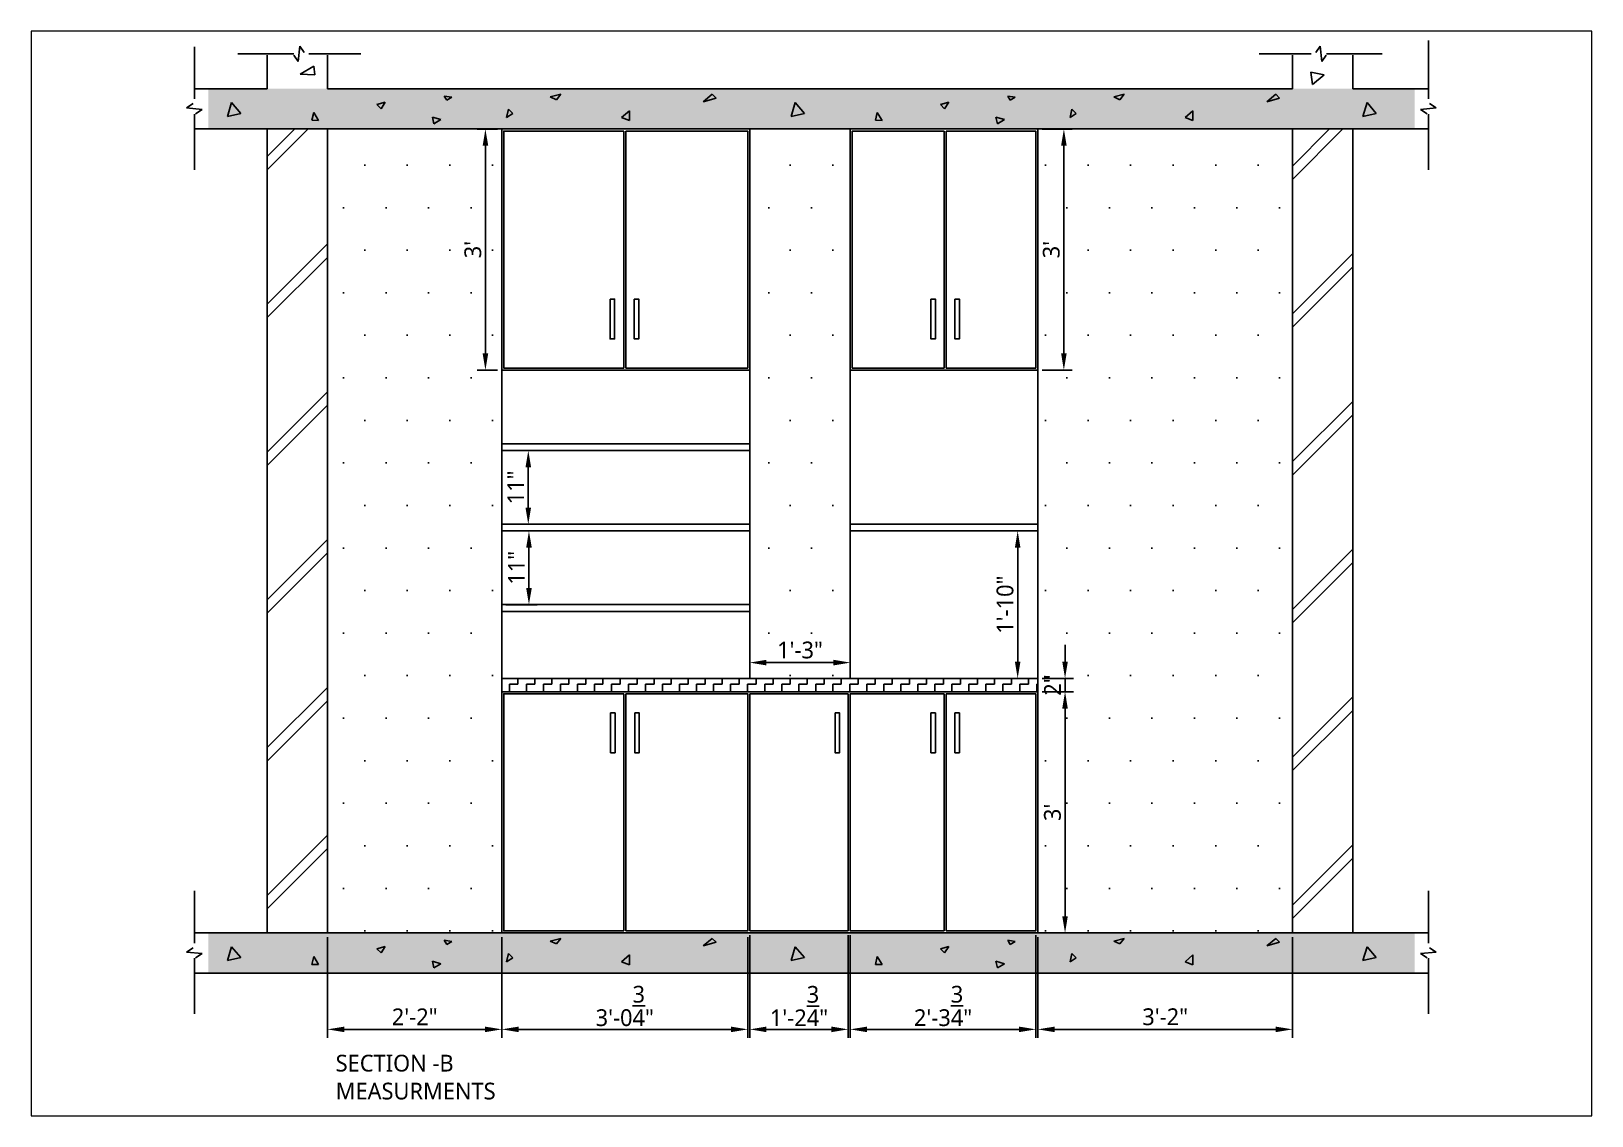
# Paper-space layout 'Layout5' of a CAD drawing. Header units: millimetres. Extents: x 29 to 257, y 20 to 178.
# The model-space entities are those that its viewports show. They can reach past a viewport. Long polylines and large blocks are cut down to what shows.
import ezdxf

# ---------------------------------------------------------------- set-up
doc = ezdxf.new("R2010")
doc.units = ezdxf.units.MM
doc.styles.get("Standard").update_dxf_attribs({"font": 'yugothic.ttf'})
doc.dimstyles.new('ISO-25', dxfattribs={"dimtxt": 2.5, "dimasz": 2.5, "dimexe": 1.25, "dimexo": 0.625, "dimtad": 1, "dimlunit": 4, "dimtxsty": 'Standard', "dimcen": 2.5, "dimadec": 0, "dimazin": 0, "dimtfac": 1, "dimtmove": 0, "dimatfit": 3, "dimfxl": 1, "dimarcsym": 0})

# ---------------------------------------------------------------- blocks, each defined once
blk = doc.blocks.new('*D12')
at = {"color": 0, "lineweight": -2}
for p, q in [((2668.54, 468.98), (2668.54, 453.96)), ((2694.54, 468.98), (2694.54, 453.96)), ((2671.04, 455.21), (2692.04, 455.21))]:
    blk.add_line(p, q, dxfattribs=at)
at = {"color": 0}
for points in [[(2671.04, 455.62), (2671.04, 454.79), (2668.54, 455.21)], [(2692.04, 455.62), (2692.04, 454.79), (2694.54, 455.21)]]:
    blk.add_solid(points, dxfattribs=at)
at = {"layer": 'Defpoints', "color": 0}
for p in [(2668.54, 469.6), (2694.54, 469.6), (2694.54, 455.21)]:
    blk.add_point(p, dxfattribs=at)
at = {"color": 0, "insert": (2681.54, 457.08), "char_height": 2.5, "attachment_point": 5}
blk.add_mtext('2\'-2"', dxfattribs=at)
blk = doc.blocks.new('*D13')
at = {"color": 0, "lineweight": -2}
for p, q in [((2694.54, 468.98), (2694.54, 453.96)), ((2731.24, 468.98), (2731.24, 453.96)), ((2697.04, 455.21), (2728.74, 455.21))]:
    blk.add_line(p, q, dxfattribs=at)
at = {"color": 0}
for points in [[(2697.04, 455.62), (2697.04, 454.79), (2694.54, 455.21)], [(2728.74, 455.62), (2728.74, 454.79), (2731.24, 455.21)]]:
    blk.add_solid(points, dxfattribs=at)
at = {"layer": 'Defpoints', "color": 0}
for p in [(2694.54, 469.6), (2731.24, 469.6), (2731.24, 455.21)]:
    blk.add_point(p, dxfattribs=at)
at = {"color": 0, "insert": (2712.89, 458.69), "char_height": 2.5, "attachment_point": 5}
blk.add_mtext('3\'-0{\\H1.000000x;\\S3/4;}"', dxfattribs=at)
blk = doc.blocks.new('*D14')
at = {"color": 0, "lineweight": -2}
for p, q in [((2731.54, 469.28), (2731.54, 453.96)), ((2746.24, 469.28), (2746.24, 453.96)), ((2734.04, 455.21), (2743.74, 455.21))]:
    blk.add_line(p, q, dxfattribs=at)
at = {"color": 0}
for points in [[(2734.04, 455.62), (2734.04, 454.79), (2731.54, 455.21)], [(2743.74, 455.62), (2743.74, 454.79), (2746.24, 455.21)]]:
    blk.add_solid(points, dxfattribs=at)
at = {"layer": 'Defpoints', "color": 0}
for p in [(2731.54, 469.9), (2746.24, 469.9), (2746.24, 455.21)]:
    blk.add_point(p, dxfattribs=at)
at = {"color": 0, "insert": (2738.89, 458.69), "char_height": 2.5, "attachment_point": 5}
blk.add_mtext('1\'-2{\\H1.000000x;\\S3/4;}"', dxfattribs=at)
blk = doc.blocks.new('*D15')
at = {"color": 0, "lineweight": -2}
for p, q in [((2746.54, 469.28), (2746.54, 453.96)), ((2774.24, 469.28), (2774.24, 453.96)), ((2749.04, 455.21), (2771.74, 455.21))]:
    blk.add_line(p, q, dxfattribs=at)
at = {"color": 0}
for points in [[(2749.04, 455.62), (2749.04, 454.79), (2746.54, 455.21)], [(2771.74, 455.62), (2771.74, 454.79), (2774.24, 455.21)]]:
    blk.add_solid(points, dxfattribs=at)
at = {"layer": 'Defpoints', "color": 0}
for p in [(2746.54, 469.9), (2774.24, 469.9), (2774.24, 455.21)]:
    blk.add_point(p, dxfattribs=at)
at = {"color": 0, "insert": (2760.39, 458.69), "char_height": 2.5, "attachment_point": 5}
blk.add_mtext('2\'-3{\\H1.000000x;\\S3/4;}"', dxfattribs=at)
blk = doc.blocks.new('*D16')
at = {"color": 0, "lineweight": -2}
for p, q in [((2774.54, 468.98), (2774.54, 453.96)), ((2812.54, 468.98), (2812.54, 453.96)), ((2777.04, 455.21), (2810.04, 455.21))]:
    blk.add_line(p, q, dxfattribs=at)
at = {"color": 0}
for points in [[(2777.04, 455.62), (2777.04, 454.79), (2774.54, 455.21)], [(2810.04, 455.62), (2810.04, 454.79), (2812.54, 455.21)]]:
    blk.add_solid(points, dxfattribs=at)
at = {"layer": 'Defpoints', "color": 0}
for p in [(2774.54, 469.6), (2812.54, 469.6), (2812.54, 455.21)]:
    blk.add_point(p, dxfattribs=at)
at = {"color": 0, "insert": (2793.54, 457.08), "char_height": 2.5, "attachment_point": 5}
blk.add_mtext('3\'-2"', dxfattribs=at)
blk = doc.blocks.new('*D17')
at = {"color": 0, "lineweight": -2}
for p, q in [((2775.16, 505.6), (2779.85, 505.6)), ((2778.6, 472.1), (2778.6, 503.1)), ((2775.16, 469.6), (2779.85, 469.6))]:
    blk.add_line(p, q, dxfattribs=at)
at = {"color": 0}
for points in [[(2778.18, 503.1), (2779.01, 503.1), (2778.6, 505.6)], [(2778.18, 472.1), (2779.01, 472.1), (2778.6, 469.6)]]:
    blk.add_solid(points, dxfattribs=at)
at = {"layer": 'Defpoints', "color": 0}
for p in [(2774.54, 505.6), (2778.6, 505.6), (2774.54, 469.6)]:
    blk.add_point(p, dxfattribs=at)
at = {"color": 0, "insert": (2776.72, 487.6), "char_height": 2.5, "attachment_point": 5, "rotation": 90}
blk.add_mtext("3'", dxfattribs=at)
blk = doc.blocks.new('*D18')
at = {"color": 0, "lineweight": -2}
for p, q in [((2778.6, 510.1), (2778.6, 512.6)), ((2775.16, 507.6), (2779.85, 507.6)), ((2775.16, 505.6), (2779.85, 505.6)), ((2778.6, 505.6), (2778.6, 507.6)), ((2778.6, 503.1), (2778.6, 500.6))]:
    blk.add_line(p, q, dxfattribs=at)
at = {"color": 0}
for points in [[(2778.18, 510.1), (2779.01, 510.1), (2778.6, 507.6)], [(2778.18, 503.1), (2779.01, 503.1), (2778.6, 505.6)]]:
    blk.add_solid(points, dxfattribs=at)
at = {"layer": 'Defpoints', "color": 0}
for p in [(2774.54, 507.6), (2774.54, 505.6), (2778.6, 507.6)]:
    blk.add_point(p, dxfattribs=at)
at = {"color": 0, "insert": (2776.72, 506.6), "char_height": 2.5, "attachment_point": 5, "rotation": 90}
blk.add_mtext('2"', dxfattribs=at)
blk = doc.blocks.new('*D19')
at = {"color": 0, "lineweight": -2}
for p, q in [((2773.91, 529.6), (2770.28, 529.6)), ((2771.53, 510.1), (2771.53, 527.1)), ((2773.91, 507.6), (2770.28, 507.6))]:
    blk.add_line(p, q, dxfattribs=at)
at = {"color": 0}
for points in [[(2771.11, 527.1), (2771.94, 527.1), (2771.53, 529.6)], [(2771.11, 510.1), (2771.94, 510.1), (2771.53, 507.6)]]:
    blk.add_solid(points, dxfattribs=at)
at = {"layer": 'Defpoints', "color": 0}
for p in [(2771.53, 529.6), (2774.54, 529.6), (2774.54, 507.6)]:
    blk.add_point(p, dxfattribs=at)
at = {"color": 0, "insert": (2769.65, 518.6), "char_height": 2.5, "attachment_point": 5, "rotation": 90}
blk.add_mtext('1\'-10"', dxfattribs=at)
blk = doc.blocks.new('*D20')
at = {"color": 0, "lineweight": -2}
for p, q in [((2775.16, 589.6), (2779.67, 589.6)), ((2778.42, 556.1), (2778.42, 587.1)), ((2775.16, 553.6), (2779.67, 553.6))]:
    blk.add_line(p, q, dxfattribs=at)
at = {"color": 0}
for points in [[(2778.01, 587.1), (2778.84, 587.1), (2778.42, 589.6)], [(2778.01, 556.1), (2778.84, 556.1), (2778.42, 553.6)]]:
    blk.add_solid(points, dxfattribs=at)
at = {"layer": 'Defpoints', "color": 0}
for p in [(2774.54, 589.6), (2778.42, 589.6), (2774.54, 553.6)]:
    blk.add_point(p, dxfattribs=at)
at = {"color": 0, "insert": (2776.55, 571.6), "char_height": 2.5, "attachment_point": 5, "rotation": 90}
blk.add_mtext("3'", dxfattribs=at)
blk = doc.blocks.new('*D21')
at = {"color": 0, "lineweight": -2}
for p, q in [((2731.54, 508.23), (2731.54, 511.2)), ((2746.54, 508.23), (2746.54, 511.2)), ((2744.04, 509.95), (2734.04, 509.95))]:
    blk.add_line(p, q, dxfattribs=at)
at = {"color": 0}
for points in [[(2734.04, 510.37), (2734.04, 509.53), (2731.54, 509.95)], [(2744.04, 510.37), (2744.04, 509.53), (2746.54, 509.95)]]:
    blk.add_solid(points, dxfattribs=at)
at = {"layer": 'Defpoints', "color": 0}
for p in [(2731.54, 509.95), (2731.54, 507.6), (2746.54, 507.6)]:
    blk.add_point(p, dxfattribs=at)
at = {"color": 0, "insert": (2739.04, 511.82), "char_height": 2.5, "attachment_point": 5}
blk.add_mtext('1\'-3"', dxfattribs=at)
blk = doc.blocks.new('*D22')
at = {"color": 0, "lineweight": -2}
for p, q in [((2695.16, 541.6), (2699.74, 541.6)), ((2698.49, 533.1), (2698.49, 539.1)), ((2695.16, 530.6), (2699.74, 530.6))]:
    blk.add_line(p, q, dxfattribs=at)
at = {"color": 0}
for points in [[(2698.07, 539.1), (2698.91, 539.1), (2698.49, 541.6)], [(2698.07, 533.1), (2698.91, 533.1), (2698.49, 530.6)]]:
    blk.add_solid(points, dxfattribs=at)
at = {"layer": 'Defpoints', "color": 0}
for p in [(2694.54, 541.6), (2698.49, 541.6), (2694.54, 530.6)]:
    blk.add_point(p, dxfattribs=at)
at = {"color": 0, "insert": (2696.61, 536.1), "char_height": 2.5, "attachment_point": 5, "rotation": 90}
blk.add_mtext('11"', dxfattribs=at)
blk = doc.blocks.new('*D23')
at = {"color": 0, "lineweight": -2}
for p, q in [((2695.16, 529.6), (2699.84, 529.6)), ((2698.59, 521.1), (2698.59, 527.1)), ((2695.16, 518.6), (2699.84, 518.6))]:
    blk.add_line(p, q, dxfattribs=at)
at = {"color": 0}
for points in [[(2698.17, 527.1), (2699.01, 527.1), (2698.59, 529.6)], [(2698.17, 521.1), (2699.01, 521.1), (2698.59, 518.6)]]:
    blk.add_solid(points, dxfattribs=at)
at = {"layer": 'Defpoints', "color": 0}
for p in [(2694.54, 529.6), (2698.59, 529.6), (2694.54, 518.6)]:
    blk.add_point(p, dxfattribs=at)
at = {"color": 0, "insert": (2696.72, 524.1), "char_height": 2.5, "attachment_point": 5, "rotation": 90}
blk.add_mtext('11"', dxfattribs=at)
blk = doc.blocks.new('*D24')
at = {"color": 0, "lineweight": -2}
for p, q in [((2693.91, 589.6), (2690.84, 589.6)), ((2692.09, 556.1), (2692.09, 587.1)), ((2693.91, 553.6), (2690.84, 553.6))]:
    blk.add_line(p, q, dxfattribs=at)
at = {"color": 0}
for points in [[(2691.68, 587.1), (2692.51, 587.1), (2692.09, 589.6)], [(2691.68, 556.1), (2692.51, 556.1), (2692.09, 553.6)]]:
    blk.add_solid(points, dxfattribs=at)
at = {"layer": 'Defpoints', "color": 0}
for p in [(2692.09, 589.6), (2694.54, 589.6), (2694.54, 553.6)]:
    blk.add_point(p, dxfattribs=at)
at = {"color": 0, "insert": (2690.22, 571.6), "char_height": 2.5, "attachment_point": 5, "rotation": 90}
blk.add_mtext("3'", dxfattribs=at)

msp = doc.modelspace()

# ---------------------------------------------------------------- hatches: boundary and pattern name
h = msp.add_hatch()
h.set_pattern_fill('DOTS', color=256, style=0)
h.set_pattern_definition([(0, (1037.1311, 0), (0.79375, 1.5875), [0, -1.5875])])
h.paths.add_polyline_path([(2830.755, 595.602), (2650.728, 595.602), (2650.728, 589.602), (2830.755, 589.602)])
h = msp.add_hatch()
h.set_pattern_fill('JIS_LC_8A', color=256, scale=2, style=0)
h.set_pattern_definition([(45, (1037.131, 0), (-11.03087, 11.03087), []), (45, (1039.131, 0), (-11.03087, 11.03087), [])])
h.paths.add_polyline_path([(2668.536, 589.602), (2659.536, 589.602), (2659.536, 469.602), (2668.536, 469.602)])
h.paths.add_polyline_path([(2821.536, 589.602), (2812.536, 589.602), (2812.536, 469.602), (2821.536, 469.602)])
h = msp.add_hatch()
h.set_pattern_fill('DOTS', color=256, scale=4, style=0)
h.set_pattern_definition([(0, (692.878, 0), (3.175, 6.35), [0, -6.35])])
h.paths.add_polyline_path([(2774.536, 469.602), (2812.536, 469.602), (2812.536, 589.602), (2774.536, 589.602), (2774.536, 553.602)])
h.paths.add_polyline_path([(2668.536, 469.602), (2694.536, 469.602), (2694.536, 505.602), (2694.536, 589.602), (2668.536, 589.602)])
h.paths.add_polyline_path([(2731.536, 507.602), (2746.536, 507.602), (2746.536, 589.602), (2731.536, 589.602)])
h = msp.add_hatch()
h.set_pattern_fill('ZIGZAG', color=256, scale=0.4, style=0)
h.set_pattern_definition([(0, (692.8783, 0), (1.27, 1.27), [1.27, -1.27]), (90, (694.1483, 0), (-1.27, 1.27), [1.27, -1.27])])
h.paths.add_polyline_path([(2694.536, 507.602), (2694.536, 505.602), (2774.536, 505.602), (2774.536, 507.602)])
h = msp.add_hatch()
h.set_pattern_fill('DOTS', color=256, style=0)
h.set_pattern_definition([(0, (1037.1311, -126), (0.79375, 1.5875), [0, -1.5875])])
h.paths.add_polyline_path([(2830.755, 469.602), (2650.728, 469.602), (2650.728, 463.602), (2830.755, 463.602)])

# ---------------------------------------------------------------- linework, layer by layer
for p, q in [((2664.39, 601.974), (2664.149, 599.668)), ((2665.038, 601.013), (2664.39, 601.974)), ((2816.033, 601.013), (2816.682, 601.974)), ((2816.682, 601.974), (2816.923, 599.668)), ((2659.536, 595.602), (2659.536, 600.602)), ((2664.149, 599.668), (2663.5, 600.629)), ((2664.433, 597.802), (2666.471, 598.96)), ((2666.61, 597.667), (2666.471, 598.96)), ((2666.471, 598.96), (2666.61, 597.667)), ((2668.536, 595.602), (2668.536, 600.602)), ((2812.536, 595.602), (2812.536, 600.602)), ((2816.923, 599.668), (2817.572, 600.629)), ((2821.536, 595.602), (2821.536, 600.602)), ((2666.61, 597.667), (2664.433, 597.802)), ((2666.61, 597.667), (2666.61, 597.667)), ((2817.281, 597.703), (2815.255, 598.108)), ((2815.255, 598.108), (2815.538, 596.246)), ((2815.538, 596.246), (2817.281, 597.703)), ((2659.536, 595.602), (2648.655, 595.602)), ((2812.536, 595.602), (2668.536, 595.602)), ((2687.057, 594.329), (2685.929, 594.525)), ((2685.929, 594.525), (2686.321, 593.888)), ((2686.321, 593.888), (2687.057, 594.329)), ((2701.75, 594.381), (2703.335, 594.783)), ((2702.69, 593.951), (2701.75, 594.381)), ((2703.335, 594.783), (2702.69, 593.951)), ((2725.953, 594.779), (2724.607, 593.674)), ((2724.607, 593.674), (2726.521, 594.227)), ((2726.521, 594.227), (2725.953, 594.779)), ((2771.163, 594.329), (2770.034, 594.525)), ((2770.034, 594.525), (2770.427, 593.888)), ((2770.427, 593.888), (2771.163, 594.329)), ((2785.856, 594.381), (2787.441, 594.783)), ((2786.796, 593.951), (2785.856, 594.381)), ((2787.441, 594.783), (2786.796, 593.951)), ((2810.059, 594.779), (2808.713, 593.674)), ((2808.713, 593.674), (2810.627, 594.227)), ((2810.627, 594.227), (2810.059, 594.779)), ((2832.815, 595.602), (2821.536, 595.602)), ((2648.463, 593.399), (2647.502, 592.75)), ((2647.502, 592.75), (2649.808, 592.51)), ((2649.808, 592.51), (2648.848, 591.861)), ((2653.603, 591.473), (2654.212, 593.55)), ((2655.582, 591.929), (2653.603, 591.473)), ((2654.212, 593.55), (2655.582, 591.929)), ((2666.188, 590.915), (2666.475, 592.061)), ((2666.475, 592.061), (2666.188, 590.915)), ((2667.193, 590.881), (2666.475, 592.061)), ((2675.899, 593.243), (2677.125, 593.588)), ((2676.512, 592.615), (2675.899, 593.243)), ((2677.125, 593.588), (2676.512, 592.615)), ((2695.24, 591.302), (2695.513, 592.553)), ((2696.169, 591.899), (2695.24, 591.302)), ((2695.513, 592.553), (2696.169, 591.899)), ((2696.169, 591.899), (2696.169, 591.899)), ((2713.584, 592.318), (2712.421, 591.299)), ((2713.584, 590.848), (2713.584, 592.318)), ((2737.709, 591.473), (2738.318, 593.55)), ((2739.688, 591.929), (2737.709, 591.473)), ((2738.318, 593.55), (2739.688, 591.929)), ((2750.294, 590.915), (2750.58, 592.061)), ((2750.58, 592.061), (2750.294, 590.915)), ((2751.299, 590.881), (2750.58, 592.061)), ((2760.005, 593.243), (2761.231, 593.588)), ((2760.618, 592.615), (2760.005, 593.243)), ((2761.231, 593.588), (2760.618, 592.615)), ((2779.346, 591.302), (2779.619, 592.553)), ((2780.275, 591.899), (2779.346, 591.302)), ((2779.619, 592.553), (2780.275, 591.899)), ((2780.275, 591.899), (2780.275, 591.899)), ((2797.69, 592.318), (2796.527, 591.299)), ((2797.69, 590.848), (2797.69, 592.318)), ((2823.058, 591.473), (2823.667, 593.55)), ((2825.037, 591.929), (2823.058, 591.473)), ((2823.667, 593.55), (2825.037, 591.929)), ((2833.968, 592.75), (2831.662, 592.51)), ((2831.662, 592.51), (2832.623, 591.861)), ((2833.007, 593.399), (2833.968, 592.75)), ((2832.815, 589.602), (2648.655, 589.602)), ((2659.536, 469.602), (2659.536, 589.602)), ((2666.188, 590.915), (2667.193, 590.881)), ((2668.536, 469.602), (2668.536, 589.602)), ((2685.438, 590.996), (2684.186, 591.364)), ((2684.186, 591.364), (2684.407, 590.383)), ((2684.407, 590.383), (2685.438, 590.996)), ((2694.536, 469.602), (2694.536, 589.602)), ((2712.421, 591.299), (2713.584, 590.848)), ((2712.736, 589.302), (2712.736, 553.902)), ((2713.036, 589.302), (2713.036, 553.902)), ((2731.536, 507.602), (2731.536, 589.602)), ((2746.536, 507.602), (2746.536, 589.602)), ((2750.294, 590.915), (2751.299, 590.881)), ((2760.536, 553.902), (2760.536, 589.302)), ((2760.836, 553.902), (2760.836, 589.302)), ((2769.544, 590.996), (2768.292, 591.364)), ((2768.292, 591.364), (2768.513, 590.383)), ((2768.513, 590.383), (2769.544, 590.996)), ((2774.536, 469.602), (2774.536, 589.602)), ((2796.527, 591.299), (2797.69, 590.848)), ((2812.536, 469.602), (2812.536, 589.602)), ((2812.536, 469.602), (2812.536, 589.602)), ((2821.536, 469.602), (2821.536, 589.602)), ((2731.536, 553.602), (2694.536, 553.602)), ((2746.536, 553.602), (2774.536, 553.602)), ((2731.536, 542.602), (2694.536, 542.602)), ((2731.536, 541.602), (2694.536, 541.602)), ((2731.536, 530.602), (2694.536, 530.602)), ((2731.536, 529.602), (2694.536, 529.602)), ((2774.536, 530.602), (2746.536, 530.602)), ((2774.536, 529.602), (2746.536, 529.602)), ((2731.536, 518.602), (2694.536, 518.602)), ((2731.536, 517.602), (2694.536, 517.602)), ((2731.536, 505.602), (2694.536, 505.602)), ((2694.536, 505.602), (2774.536, 505.602)), ((2712.736, 505.302), (2712.736, 469.902)), ((2713.036, 505.302), (2713.036, 469.902)), ((2731.536, 469.902), (2731.536, 505.302)), ((2731.536, 505.302), (2746.236, 505.302)), ((2746.236, 469.902), (2746.236, 505.302)), ((2760.536, 505.302), (2760.536, 469.902)), ((2760.836, 505.302), (2760.836, 469.902)), ((2832.815, 469.602), (2648.655, 469.602)), ((2687.057, 468.329), (2685.929, 468.525)), ((2685.929, 468.525), (2686.321, 467.888)), ((2686.321, 467.888), (2687.057, 468.329)), ((2701.75, 468.381), (2703.335, 468.783)), ((2702.69, 467.951), (2701.75, 468.381)), ((2703.335, 468.783), (2702.69, 467.951)), ((2725.953, 468.779), (2724.607, 467.674)), ((2724.607, 467.674), (2726.521, 468.227)), ((2726.521, 468.227), (2725.953, 468.779)), ((2746.236, 469.902), (2731.536, 469.902)), ((2771.163, 468.329), (2770.034, 468.525)), ((2770.034, 468.525), (2770.427, 467.888)), ((2770.427, 467.888), (2771.163, 468.329)), ((2785.856, 468.381), (2787.441, 468.783)), ((2786.796, 467.951), (2785.856, 468.381)), ((2787.441, 468.783), (2786.796, 467.951)), ((2810.059, 468.779), (2808.713, 467.674)), ((2808.713, 467.674), (2810.627, 468.227)), ((2810.627, 468.227), (2810.059, 468.779)), ((2648.463, 467.399), (2647.502, 466.75)), ((2647.502, 466.75), (2649.808, 466.51)), ((2649.808, 466.51), (2648.848, 465.861)), ((2653.603, 465.473), (2654.212, 467.55)), ((2655.582, 465.929), (2653.603, 465.473)), ((2654.212, 467.55), (2655.582, 465.929)), ((2666.188, 464.915), (2666.475, 466.061)), ((2666.475, 466.061), (2666.188, 464.915)), ((2667.193, 464.881), (2666.475, 466.061)), ((2675.899, 467.243), (2677.125, 467.588)), ((2676.512, 466.615), (2675.899, 467.243)), ((2677.125, 467.588), (2676.512, 466.615)), ((2695.24, 465.302), (2695.513, 466.553)), ((2696.169, 465.899), (2695.24, 465.302)), ((2695.513, 466.553), (2696.169, 465.899)), ((2696.169, 465.899), (2696.169, 465.899)), ((2713.584, 466.318), (2712.421, 465.299)), ((2713.584, 464.848), (2713.584, 466.318)), ((2737.709, 465.473), (2738.318, 467.55)), ((2739.688, 465.929), (2737.709, 465.473)), ((2738.318, 467.55), (2739.688, 465.929)), ((2750.294, 464.915), (2750.58, 466.061)), ((2750.58, 466.061), (2750.294, 464.915)), ((2751.299, 464.881), (2750.58, 466.061)), ((2760.005, 467.243), (2761.231, 467.588)), ((2760.618, 466.615), (2760.005, 467.243)), ((2761.231, 467.588), (2760.618, 466.615)), ((2779.346, 465.302), (2779.619, 466.553)), ((2780.275, 465.899), (2779.346, 465.302)), ((2779.619, 466.553), (2780.275, 465.899)), ((2780.275, 465.899), (2780.275, 465.899)), ((2797.69, 466.318), (2796.527, 465.299)), ((2797.69, 464.848), (2797.69, 466.318)), ((2823.058, 465.473), (2823.667, 467.55)), ((2825.037, 465.929), (2823.058, 465.473)), ((2823.667, 467.55), (2825.037, 465.929)), ((2833.968, 466.75), (2831.662, 466.51)), ((2831.662, 466.51), (2832.623, 465.861)), ((2833.007, 467.399), (2833.968, 466.75)), ((2832.815, 463.602), (2648.655, 463.602)), ((2666.188, 464.915), (2667.193, 464.881)), ((2685.438, 464.996), (2684.186, 465.364)), ((2684.186, 465.364), (2684.407, 464.383)), ((2684.407, 464.383), (2685.438, 464.996)), ((2686.29, 463.602), (2687.547, 463.602)), ((2712.421, 465.299), (2713.584, 464.848)), ((2750.294, 464.915), (2751.299, 464.881)), ((2769.544, 464.996), (2768.292, 465.364)), ((2768.292, 465.364), (2768.513, 464.383)), ((2768.513, 464.383), (2769.544, 464.996)), ((2796.527, 465.299), (2797.69, 464.848))]:
    msp.add_line(p, q)
at = {"linetype": 'Continuous'}
for points in [[(2648.655, 594.093), (2648.655, 601.871)], [(2832.815, 594.093), (2832.815, 602.809)], [(2655.159, 600.821), (2663.476, 600.821)], [(2665.733, 600.821), (2673.51, 600.821)], [(2815.339, 600.821), (2807.561, 600.821)], [(2825.912, 600.821), (2817.595, 600.821)], [(2648.655, 583.52), (2648.655, 591.837)], [(2832.815, 583.52), (2832.815, 591.837)], [(2648.655, 468.093), (2648.655, 475.871)], [(2832.815, 468.093), (2832.815, 475.871)], [(2648.655, 457.52), (2648.655, 465.837)], [(2832.815, 457.52), (2832.815, 465.837)]]:
    msp.add_lwpolyline(points, dxfattribs=at)
for points in [[(2712.736, 553.902), (2694.836, 553.902), (2694.836, 589.302), (2712.736, 589.302)], [(2713.036, 589.302), (2731.236, 589.302), (2731.236, 553.902), (2713.036, 553.902)], [(2760.536, 589.302), (2746.836, 589.302), (2746.836, 553.902), (2760.536, 553.902)], [(2760.836, 553.902), (2774.236, 553.902), (2774.236, 589.302), (2760.836, 589.302)], [(2694.536, 507.602), (2774.536, 507.602)], [(2731.536, 469.602), (2694.536, 469.602), (2694.536, 505.602), (2731.536, 505.602)], [(2712.736, 469.902), (2694.836, 469.902), (2694.836, 505.302), (2712.736, 505.302)], [(2713.036, 505.302), (2731.236, 505.302), (2731.236, 469.902), (2713.036, 469.902)], [(2731.536, 505.302), (2731.536, 469.902)], [(2760.536, 505.302), (2746.536, 505.302), (2746.536, 469.902), (2760.536, 469.902)], [(2760.836, 469.902), (2774.236, 469.902), (2774.236, 505.302), (2760.836, 505.302)]]:
    msp.add_lwpolyline(points)
for points in [[(2774.536, 589.602), (2746.536, 589.602), (2746.536, 553.602), (2774.536, 553.602)], [(2710.697, 564.209), (2711.367, 564.209), (2711.367, 558.269), (2710.697, 558.269)], [(2714.294, 564.209), (2714.965, 564.209), (2714.965, 558.269), (2714.294, 558.269)], [(2758.571, 564.209), (2759.242, 564.209), (2759.242, 558.269), (2758.571, 558.269)], [(2762.169, 564.209), (2762.839, 564.209), (2762.839, 558.269), (2762.169, 558.269)], [(2710.771, 502.436), (2711.442, 502.436), (2711.442, 496.495), (2710.771, 496.495)], [(2714.369, 502.436), (2715.039, 502.436), (2715.039, 496.495), (2714.369, 496.495)], [(2744.271, 502.436), (2744.942, 502.436), (2744.942, 496.495), (2744.271, 496.495)], [(2758.571, 502.436), (2759.242, 502.436), (2759.242, 496.495), (2758.571, 496.495)], [(2762.169, 502.436), (2762.839, 502.436), (2762.839, 496.495), (2762.169, 496.495)]]:
    msp.add_lwpolyline(points, close=True)

# ---------------------------------------------------------------- texts
at = {"insert": (2669.743, 451.418), "char_height": 2.5, "width": 26.46417, "attachment_point": 1}
msp.add_mtext('SECTION -B\\PMEASURMENTS', dxfattribs=at)

# ---------------------------------------------------------------- dimensions: what is measured, and where the dimension line sits
for base, p1, p2, picture, middle in [((2692.092, 589.602), (2694.536, 553.602), (2694.536, 589.602), '*D24', (2690.217, 571.602)), ((2778.424, 589.602), (2774.536, 553.602), (2774.536, 589.602), '*D20', (2776.549, 571.602)), ((2698.49, 541.602), (2694.536, 530.602), (2694.536, 541.602), '*D22', (2696.615, 536.102)), ((2698.591, 529.602), (2694.536, 518.602), (2694.536, 529.602), '*D23', (2696.716, 524.102)), ((2771.526, 529.602), (2774.536, 507.602), (2774.536, 529.602), '*D19', (2769.651, 518.602)), ((2778.597, 505.602), (2774.536, 469.602), (2774.536, 505.602), '*D17', (2776.722, 487.602))]:
    dim = msp.add_linear_dim(base=base, p1=p1, p2=p2, angle=90, dimstyle='ISO-25')
    dim.commit()
    dim.dimension.update_dxf_attribs({"geometry": picture, "text_midpoint": middle})
for base, p1, p2, picture, middle in [((2731.536, 509.95), (2746.536, 507.602), (2731.536, 507.602), '*D21', (2739.036, 511.825)), ((2694.536, 455.208), (2668.536, 469.602), (2694.536, 469.602), '*D12', (2681.536, 457.083)), ((2731.243, 455.208), (2694.536, 469.602), (2731.243, 469.602), '*D13', (2712.889, 458.694)), ((2746.236, 455.208), (2731.536, 469.902), (2746.236, 469.902), '*D14', (2738.886, 458.694)), ((2774.236, 455.208), (2746.536, 469.902), (2774.236, 469.902), '*D15', (2760.386, 458.694)), ((2812.536, 455.208), (2774.536, 469.602), (2812.536, 469.602), '*D16', (2793.536, 457.083))]:
    dim = msp.add_linear_dim(base=base, p1=p1, p2=p2, dimstyle='ISO-25')
    dim.commit()
    dim.dimension.update_dxf_attribs({"geometry": picture, "text_midpoint": middle})
dim = msp.add_linear_dim(base=(2778.597, 507.602), p1=(2774.536, 505.602), p2=(2774.536, 507.602), angle=90, dimstyle='ISO-25')
dim.commit()
dim.dimension.update_dxf_attribs({"geometry": '*D18', "text_midpoint": (2778.597, 506.602), "dimtype": 160})

psp = doc.layouts.new('Layout5')

# ---------------------------------------------------------------- viewports
at = {"layer": '0'}
psp.add_viewport(center=(142.59, 99.11), size=(228.14, 158.5807), view_center_point=(2740.758, 523.25), view_height=161.89005, dxfattribs=at)

doc.saveas('drawing.dxf')
